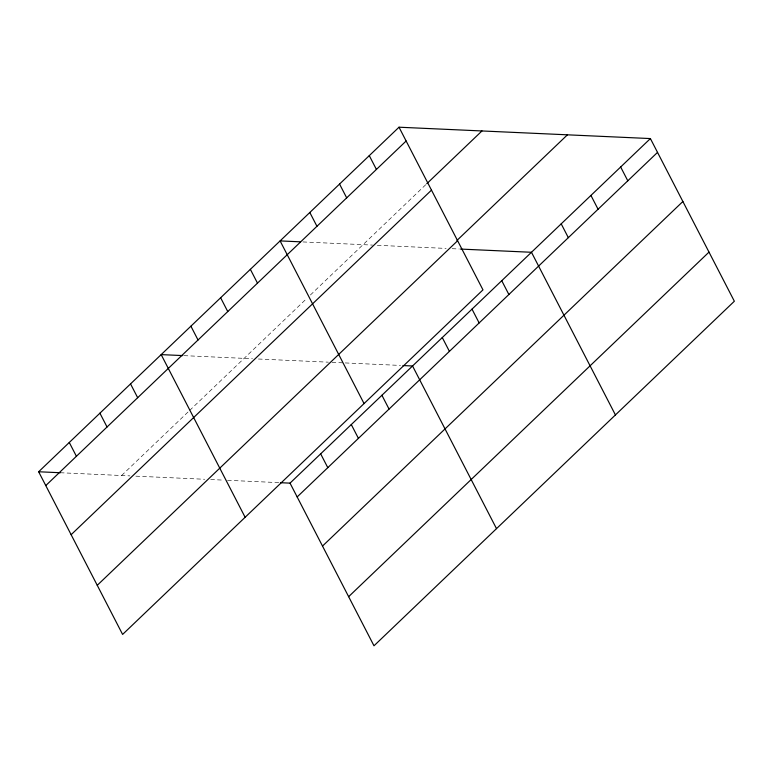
<?xml version="1.0" encoding="UTF-8"?>
<svg xmlns="http://www.w3.org/2000/svg" width="773" height="773" viewBox="0 0 773 773"><rect width="100%" height="100%" fill="white"/><g stroke="black" fill="none" stroke-linecap="round" stroke-linejoin="round"><path stroke-width="0.58" stroke-dasharray="3.87 2.9" d="M121.603 475.511L188.825 411.246M189.675 410.434L306.987 298.262M310.388 295.015L425.904 184.563M302.939 241.939L372.547 245.089M377.292 245.302L446.147 248.423M452.128 248.693L459.336 249.012M184.013 355.648L252.442 358.74M258.375 359.01L328.409 362.179M332.004 362.344L344.024 362.885M345.231 362.933L400.53 365.436M60.294 472.738L129.912 475.888M135.855 476.158L204.7 479.27M210.681 479.54L222.701 480.091M227.513 480.304L279.208 482.642"/><path stroke-width="1.16" d="M399.013 127.207L482.97 289.865L122.607 634.43L38.65 471.762L399.013 127.207L650.393 138.57L734.35 301.238L373.987 645.793L290.03 483.135L280.415 482.7M45.781 485.57L406.134 141.015M426.754 183.742L481.966 130.956M71.135 534.694L431.489 190.129M457.007 240.403L567.44 134.821M97.253 585.306L457.616 240.741M290.03 483.135L650.393 138.57M297.161 496.942L657.523 152.387M322.515 546.067L682.878 201.502M348.633 596.679L708.996 252.114M300.533 241.833L280.097 240.905L364.054 403.574M460.544 249.07L531.476 252.278L615.434 414.946M182.815 355.59L161.171 354.614L245.128 517.272M402.936 365.552L412.55 365.987L496.508 528.645M38.65 471.762L60.294 472.738M620.661 166.997L627.792 180.805M590.93 195.424L598.06 209.232M561.208 223.851L568.329 237.659M501.745 280.705L508.876 294.513M472.013 309.132L479.144 322.94M369.281 155.624L376.412 169.442M442.282 337.559L449.413 351.367M339.55 184.051L346.681 197.859M309.818 212.478L316.949 226.286M381.92 395.274L389.051 409.081M351.29 424.561L358.421 438.368M250.365 269.333L257.486 283.14M320.66 453.848L327.791 467.655M220.634 297.76L227.755 311.567M190.902 326.187L198.033 339.994M130.54 383.901L137.671 397.709M99.91 413.188L107.041 426.996M69.28 442.475L76.411 456.283"/></g></svg>
